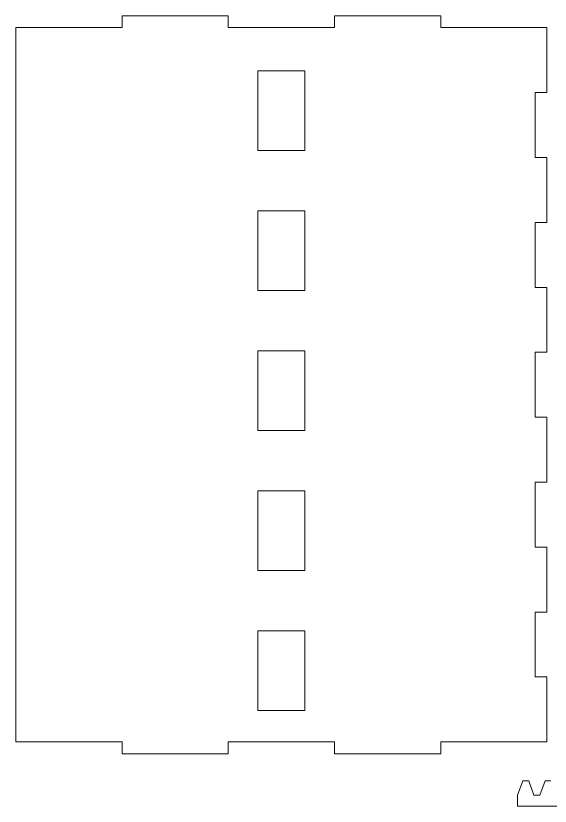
# Model space of a CAD drawing. Header units: millimetres. Extents: x 2 to 401, y -270 to -2.
# Drawn here: x 2.3 to 183.4, y -270.2 to -2.4 of the extents above; entities that cross this region are included whole.
import ezdxf

# ---------------------------------------------------------------- set-up
doc = ezdxf.new("R2010")
doc.units = ezdxf.units.MM
doc.header["$MEASUREMENT"] = 0
doc.layers.add('Layer 1', color=7, linetype='Continuous', lineweight=0)

# ---------------------------------------------------------------- blocks, each defined once
blk = doc.blocks.new('Block_0')
at = {"layer": 'Layer 1', "color": 12, "lineweight": 9, "true_color": 0xe30613}
for points in [[(110.28, -252.43), (146.28, -252.43), (146.28, -248.43), (182.28, -248.43), (182.28, -248.43), (182.28, -226.43), (182.28, -226.43), (178.28, -226.43), (178.28, -204.43), (182.28, -204.43), (182.28, -182.43), (178.28, -182.43), (178.28, -160.43), (182.28, -160.43), (182.28, -138.43), (182.28, -138.43), (178.28, -138.43), (178.28, -116.43), (182.28, -116.43), (182.28, -116.43), (182.28, -94.43), (178.28, -94.43), (178.28, -72.43), (182.28, -72.43), (182.28, -72.43), (182.28, -50.43), (182.28, -50.43), (178.28, -50.43), (178.28, -28.43), (182.28, -28.43), (182.28, -28.43), (182.28, -6.43), (182.28, -6.43), (178.28, -6.43), (178.28, -6.43), (146.28, -6.43), (146.28, -2.43), (110.28, -2.43), (110.28, -6.43), (74.28, -6.43), (74.28, -2.43), (38.28, -2.43), (38.28, -6.43), (2.28, -6.43), (2.28, -248.43), (38.28, -248.43), (38.28, -252.43), (74.28, -252.43), (74.28, -248.43), (110.28, -248.43)], [(84.28, -48.11), (84.28, -21.11), (100.28, -21.11), (100.28, -48.11)], [(84.28, -95.54), (84.28, -68.54), (100.28, -68.54), (100.28, -95.54)], [(84.28, -142.97), (84.28, -115.97), (100.28, -115.97), (100.28, -142.97)], [(84.28, -190.4), (84.28, -163.4), (100.28, -163.4), (100.28, -190.4)], [(84.28, -237.83), (84.28, -210.83), (100.28, -210.83), (100.28, -237.83)]]:
    blk.add_lwpolyline(points, close=True, dxfattribs=at)

msp = doc.modelspace()

# ---------------------------------------------------------------- linework, layer by layer
at = {"layer": 'Layer 1', "color": 12, "lineweight": 9, "true_color": 0xe30613}
msp.add_lwpolyline([(202.58, -270.21), (172.33, -270.21), (172.33, -266.43), (174.09, -261.59), (176.11, -261.59), (177.86, -266.43), (179.89, -266.43), (181.65, -261.59), (183.67, -261.59)], dxfattribs=at)

# ---------------------------------------------------------------- block references
at = {"layer": 'Layer 1'}
msp.add_blockref('Block_0', (0, 0), dxfattribs=at)

doc.saveas('drawing.dxf')
